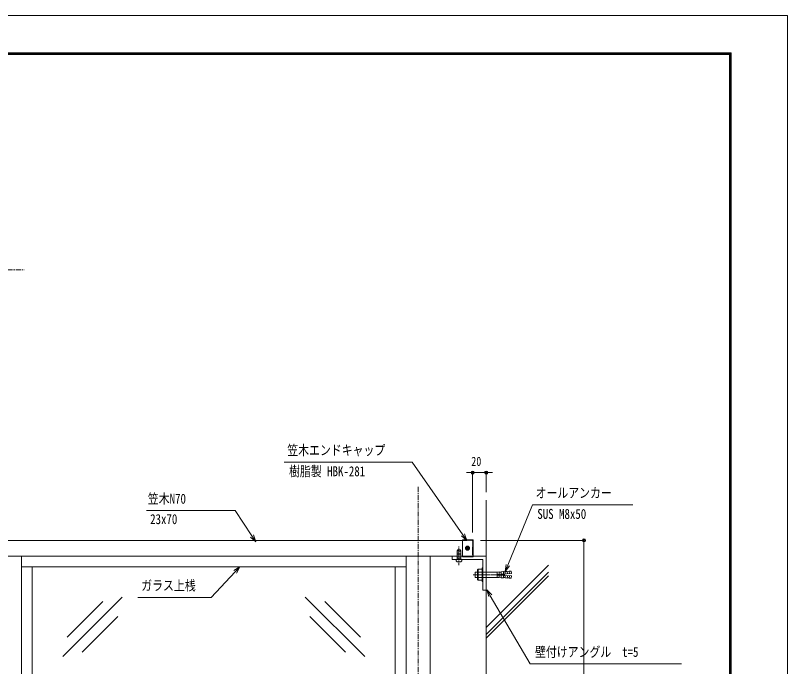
# Model space of a CAD drawing. Units: millimetres, scale not verified. Extents: x -3580 to 3580, y -1188 to 1188.
# Drawn here: x 2446 to 3580, y 232 to 1188 of the extents above; entities that cross this region are included whole.
import ezdxf
from ezdxf.enums import TextEntityAlignment as Align

# ---------------------------------------------------------------- set-up
doc = ezdxf.new("R2010")
doc.units = ezdxf.units.MM
doc.header["$LTSCALE"] = 6
for name, pattern in [('USER1', [2, 1.25, -0.25, 0.25, -0.25]), ('USER3', [0.375, 0.25, -0.125]), ('USER5', [0.25, 0.125, -0.125]), ('USER6', [2.3, 2, -0.1, 0.1, -0.1])]:
    doc.linetypes.add(name, pattern=pattern)
for name, color, linetype, lineweight in [('0-0_0', 7, 'Continuous', 18), ('0-1_DEFPOINTS', 7, 'Continuous', 18), ('0-4_WAKU', 7, 'Continuous', 18), ('0-5_6_U+FF8A_U+FF6F_U+FF81_U+FF9D_U+FF78_U+FF9E', 4, 'Continuous', 18), ('0-6_51破線_U+FF71_U+FF99_U+FF90', 3, 'USER3', 18), ('0-7_2躯体線', 4, 'Continuous', 18), ('0-8_3中心線', 2, 'USER1', 18), ('0-A_1手摺寸法', 3, 'Continuous', 18), ('0-B_42_U+FF71_U+FF99_U+FF90部品', 6, 'Continuous', 18)]:
    doc.layers.add(name, color=color, linetype=linetype, lineweight=lineweight)
doc.styles.add('ＭＳ ゴシック', font='')
doc.styles.get('ＭＳ ゴシック').set_extended_font_data('MS Gothic')

msp = doc.modelspace()

# ---------------------------------------------------------------- linework, layer by layer
at = {"layer": '0-0_0', "lineweight": 9}
for p, q in [((3115.038, 516.603), (3112.738, 516.603)), ((3139.638, 516.603), (3141.938, 516.603)), ((2798.916, 415.179), (2793.383, 423.509)), ((3108.775, 417.094), (3103.066, 425.305)), ((3280.891, 414.794), (3280.891, 412.494)), ((3165.149, 371.316), (3168.948, 380.566)), ((3138.229, 344.505), (3143.284, 335.876))]:
    msp.add_line(p, q, dxfattribs=at)
at = {"layer": '0-0_0'}
for p, q in [((3102.338, 417.094), (2254.838, 417.094)), ((3118.338, 418.094), (3102.338, 418.094)), ((3102.338, 418.094), (3102.338, 393.094)), ((3118.338, 418.094), (3118.338, 393.094)), ((3117.338, 394.094), (2254.838, 394.094)), ((2454.838, 99.568), (2454.838, 394.094)), ((3019.838, 394.094), (3019.838, 99.568)), ((3054.838, 99.568), (3054.838, 394.094)), ((3118.338, 393.094), (3102.338, 393.094))]:
    msp.add_line(p, q, dxfattribs=at)
at = {"layer": '0-0_0', "linetype": 'USER5'}
for p, q in [((3117.338, 417.094), (3102.338, 417.094)), ((3117.338, 417.094), (3117.338, 394.094)), ((3117.338, 394.094), (3102.338, 394.094))]:
    msp.add_line(p, q, dxfattribs=at)
at = {"layer": '0-0_0'}
for points in [[(3103.066, 425.305), (3028.784, 532.154), (2840.884, 532.154)], [(3168.948, 380.566), (3205.471, 469.481), (3352.642, 469.481)], [(2793.383, 423.509), (2768.608, 460.802), (2638.43, 460.802)], [(3143.284, 335.876), (3201.883, 235.849), (3424.128, 235.849)]]:
    msp.add_lwpolyline(points, dxfattribs=at)
at = {"layer": '0-0_0', "lineweight": 9}
for points in [[(2791.151, 422.026), (2798.916, 415.179), (2795.615, 424.992)], [(3100.866, 423.776), (3108.775, 417.094), (3105.267, 426.835)], [(2775.651, 378.094), (2768.804, 370.806), (2733.614, 333.34), (2625.917, 333.34)], [(2770.757, 368.971), (2775.651, 378.094), (2766.851, 372.64)], [(3171.427, 379.548), (3165.149, 371.316), (3166.47, 381.584)], [(3140.972, 334.522), (3138.229, 344.505), (3145.596, 337.231)]]:
    msp.add_lwpolyline(points, dxfattribs=at)
for centre, radius in [((3117.338, 516.603), 2.3), ((3117.338, 516.603), 1.15), ((3137.338, 516.603), 2.3), ((3137.338, 516.603), 1.15), ((3280.891, 417.094), 2.3), ((3280.891, 417.094), 1.15)]:
    msp.add_circle(centre, radius, dxfattribs=at)
at = {"layer": '0-1_DEFPOINTS', "color": 5}
for p, q in [((3579.776, 1187.987), (215.776, 1187.987)), ((3579.776, -1188.013), (3579.776, 1187.987))]:
    msp.add_line(p, q, dxfattribs=at)
at = {"layer": '0-4_WAKU'}
for p, q in [((3496.976, 1133.187), (294.576, 1133.187)), ((3496.376, 1132.587), (295.176, 1132.587)), ((3495.776, 1131.987), (295.776, 1131.987)), ((3495.176, 1131.387), (296.376, 1131.387)), ((3494.576, 1130.787), (296.976, 1130.787)), ((3494.576, -1126.813), (3494.576, 1130.787)), ((3495.176, -1127.413), (3495.176, 1131.387)), ((3495.776, -1128.013), (3495.776, 1131.987)), ((3496.376, -1128.613), (3496.376, 1132.587)), ((3496.976, -1129.213), (3496.976, 1133.187))]:
    msp.add_line(p, q, dxfattribs=at)
at = {"layer": '0-5_6_U+FF8A_U+FF6F_U+FF81_U+FF9D_U+FF78_U+FF9E'}
for p, q in [((3109.838, 402.294), (3109.838, 408.894)), ((3100.195, 402.563), (3094.48, 401.893)), ((3100.195, 402.563), (3094.48, 401.893)), ((3100.195, 400.549), (3094.48, 399.879)), ((3100.195, 400.549), (3094.48, 399.879)), ((3100.195, 398.536), (3094.48, 397.865)), ((3100.195, 398.536), (3094.48, 397.865)), ((3094.838, 401.952), (3095.429, 403.38)), ((3094.838, 389.094), (3094.838, 401.952)), ((3099.246, 403.38), (3095.429, 403.38)), ((3099.838, 401.952), (3099.246, 403.38)), ((3099.838, 389.094), (3099.838, 401.952)), ((3113.138, 405.594), (3106.538, 405.594)), ((3108.963, 405.969), (3107.434, 405.969)), ((3107.434, 405.219), (3107.434, 405.969)), ((3108.963, 405.219), (3107.434, 405.219)), ((3109.463, 407.999), (3109.463, 406.469)), ((3109.463, 407.999), (3110.213, 407.999)), ((3109.463, 403.19), (3109.463, 404.719)), ((3109.463, 403.19), (3110.213, 403.19)), ((3110.213, 407.999), (3110.213, 406.469)), ((3110.213, 403.19), (3110.213, 404.719)), ((3110.713, 405.969), (3112.242, 405.969)), ((3110.713, 405.219), (3112.242, 405.219)), ((3112.242, 405.219), (3112.242, 405.969)), ((3093.052, 388.38), (3093.052, 388.809)), ((3101.338, 389.094), (3093.338, 389.094)), ((3100.195, 396.522), (3094.48, 395.852)), ((3100.195, 396.522), (3094.48, 395.852)), ((3100.195, 394.508), (3094.48, 393.838)), ((3100.195, 394.508), (3094.48, 393.838)), ((3100.195, 392.495), (3094.48, 391.824)), ((3100.195, 392.495), (3094.48, 391.824)), ((3100.195, 390.613), (3094.48, 389.942)), ((3100.195, 390.613), (3094.48, 389.942)), ((3098.766, 385.523), (3095.909, 385.523)), ((3101.623, 388.38), (3101.623, 388.809)), ((2602.956, 333.907), (2515.494, 246.446)), ((2871.72, 333.907), (2959.181, 246.446)), ((2574.525, 327.353), (2522.048, 274.877)), ((2900.15, 327.353), (2952.627, 274.877)), ((2596.402, 305.476), (2543.925, 253)), ((2878.273, 305.476), (2930.75, 253))]:
    msp.add_line(p, q, dxfattribs=at)
msp.add_circle((3109.838, 405.594), 3, dxfattribs=at)
for centre, radius, start, end in [((3108.963, 406.469), 0.5, 270, 0), ((3108.963, 404.719), 0.5, 0, 90), ((3110.713, 406.469), 0.5, 180, 270), ((3110.713, 404.719), 0.5, 90, 180), ((3093.338, 388.809), 0.286, 90, 180), ((3095.909, 388.38), 2.857, 180, 270), ((3098.766, 388.38), 2.857, 270, 0), ((3101.338, 388.809), 0.286, 0, 90)]:
    msp.add_arc(centre, radius, start, end, dxfattribs=at)
at = {"layer": '0-6_51破線_U+FF71_U+FF99_U+FF90'}
msp.add_line((3097.338, 380.533), (3097.338, 407.896), dxfattribs=at)
at = {"layer": '0-7_2躯体線'}
for p, q in [((3137.338, 476.326), (3137.338, -791.443)), ((3137.338, 289.299), (3228.926, 380.887)), ((3137.338, 278.69), (3228.926, 370.279)), ((3137.338, 273.396), (3228.926, 364.985))]:
    msp.add_line(p, q, dxfattribs=at)
at = {"layer": '0-8_3中心線'}
for p, q in [((1666.459, 814.54), (2458.949, 814.54)), ((3037.338, 495.594), (3037.338, -792.635))]:
    msp.add_line(p, q, dxfattribs=at)
at = {"layer": '0-8_3中心線', "linetype": 'USER6'}
msp.add_line((3117.954, 366.594), (3164.752, 366.594), dxfattribs=at)
at = {"layer": '0-A_1手摺寸法'}
for p, q in [((3112.738, 516.603), (3108.138, 516.603)), ((3117.338, 428.594), (3117.338, 516.603)), ((3117.338, 516.603), (3137.338, 516.603)), ((3137.338, 487.826), (3137.338, 516.603)), ((3141.938, 516.603), (3146.538, 516.603)), ((3128.838, 417.094), (3280.891, 417.094)), ((3280.891, -678.306), (3280.891, 412.494))]:
    msp.add_line(p, q, dxfattribs=at)
at = {"layer": '0-B_42_U+FF71_U+FF99_U+FF90部品'}
for p, q in [((2454.838, 394.094), (3019.838, 394.094)), ((3102.338, 394.094), (3087.338, 394.094)), ((3087.338, 394.094), (3087.338, 389.094)), ((3132.338, 389.094), (3087.338, 389.094)), ((3137.338, 394.094), (3118.338, 394.094)), ((3132.338, 344.094), (3132.338, 389.094)), ((3137.338, 344.094), (3137.338, 394.094)), ((2454.838, 378.094), (3019.838, 378.094)), ((2470.838, 378.094), (2470.838, 99.568)), ((3003.838, 378.094), (3003.838, 99.568)), ((3125.352, 374.594), (3125.352, 358.594)), ((3125.352, 374.594), (3131.352, 374.594)), ((3131.352, 376.594), (3131.352, 356.594)), ((3131.352, 376.594), (3132.338, 376.594)), ((3132.338, 376.594), (3132.338, 356.594)), ((3121.155, 370.594), (3124.352, 370.594)), ((3121.155, 370.594), (3121.155, 362.594)), ((3124.352, 372.594), (3124.352, 360.594)), ((3125.352, 370.594), (3131.352, 370.594)), ((3132.338, 370.575), (3153.168, 370.625)), ((3152.898, 367.094), (3174.352, 368.341)), ((3152.898, 366.094), (3152.898, 367.094)), ((3152.898, 366.094), (3174.352, 364.848)), ((3153.168, 370.625), (3156.164, 370.797)), ((3153.37, 367.13), (3153.168, 370.625)), ((3153.37, 366.059), (3153.168, 362.564)), ((3156.164, 370.797), (3156.364, 367.317)), ((3156.164, 362.392), (3156.364, 365.872)), ((3156.192, 370.298), (3159.187, 370.471)), ((3156.192, 362.891), (3159.187, 362.718)), ((3156.526, 370.318), (3159.187, 370.471)), ((3156.526, 362.871), (3159.187, 362.718)), ((3159.159, 370.97), (3162.154, 371.143)), ((3159.159, 370.97), (3159.359, 367.49)), ((3159.159, 362.219), (3159.359, 365.699)), ((3159.493, 370.989), (3162.488, 371.162)), ((3162.488, 371.162), (3162.688, 367.68)), ((3162.488, 362.027), (3162.688, 365.509)), ((3162.516, 370.663), (3165.177, 370.817)), ((3162.516, 370.663), (3165.093, 370.812)), ((3165.149, 371.316), (3168.144, 371.489)), ((3165.149, 371.316), (3165.349, 367.836)), ((3165.149, 361.873), (3165.349, 365.353)), ((3168.144, 371.489), (3168.344, 368.008)), ((3168.144, 361.7), (3168.344, 365.181)), ((3168.172, 370.989), (3171.167, 371.162)), ((3171.139, 371.661), (3174.151, 371.835)), ((3171.139, 371.661), (3171.339, 368.181)), ((3171.139, 361.528), (3171.339, 365.008)), ((3174.35, 368.383), (3174.151, 371.835)), ((3174.35, 364.806), (3174.151, 361.354)), ((3121.155, 362.594), (3124.352, 362.594)), ((3125.352, 362.594), (3131.352, 362.594)), ((3125.352, 358.594), (3131.352, 358.594)), ((3131.352, 356.594), (3132.338, 356.594)), ((3132.338, 362.594), (3153.4, 362.594)), ((3153.168, 362.564), (3156.164, 362.392)), ((3159.159, 362.219), (3162.154, 362.046)), ((3159.493, 362.2), (3162.488, 362.027)), ((3162.516, 362.526), (3165.177, 362.372)), ((3162.516, 362.526), (3165.093, 362.377)), ((3165.149, 361.873), (3168.144, 361.7)), ((3168.172, 362.2), (3171.167, 362.027)), ((3171.139, 361.528), (3174.151, 361.354)), ((3132.338, 344.094), (3137.338, 344.094))]:
    msp.add_line(p, q, dxfattribs=at)
for centre, radius, start, end in [((3126.852, 372.594), 2.5, 126.8699, 233.1301), ((3132.852, 366.594), 8.5, 151.92751, 208.07249), ((3126.852, 360.594), 2.5, 126.8699, 233.1301)]:
    msp.add_arc(centre, radius, start, end, dxfattribs=at)

# ---------------------------------------------------------------- texts
at = {"layer": '0-0_0', "style": 'ＭＳ ゴシック', "width": 0.8}
for s, p in [('笠木エンドキャップ', (2845.168, 537.857)), ('樹脂製 HBK-281', (2847.771, 506.873)), ('笠木N70', (2640.503, 466.504)), ('オールアンカー', (3209.755, 475.184)), ('23x70', (2643.875, 436.572)), ('SUS M8x50', (3212.358, 444.2)), ('ガラス上桟', (2630.784, 339.172)), ('壁付けアングル\u3000t=5', (3208.907, 241.552))]:
    msp.add_text(s, height=14.66, dxfattribs=at).set_placement(p, align=Align.BOTTOM_LEFT)
at = {"layer": '0-A_1手摺寸法', "color": 7, "style": 'ＭＳ ゴシック', "width": 0.8}
msp.add_text('20', height=13.49, dxfattribs=at).set_placement((3115.421, 522.353), align=Align.BOTTOM_LEFT)

doc.saveas('drawing.dxf')
